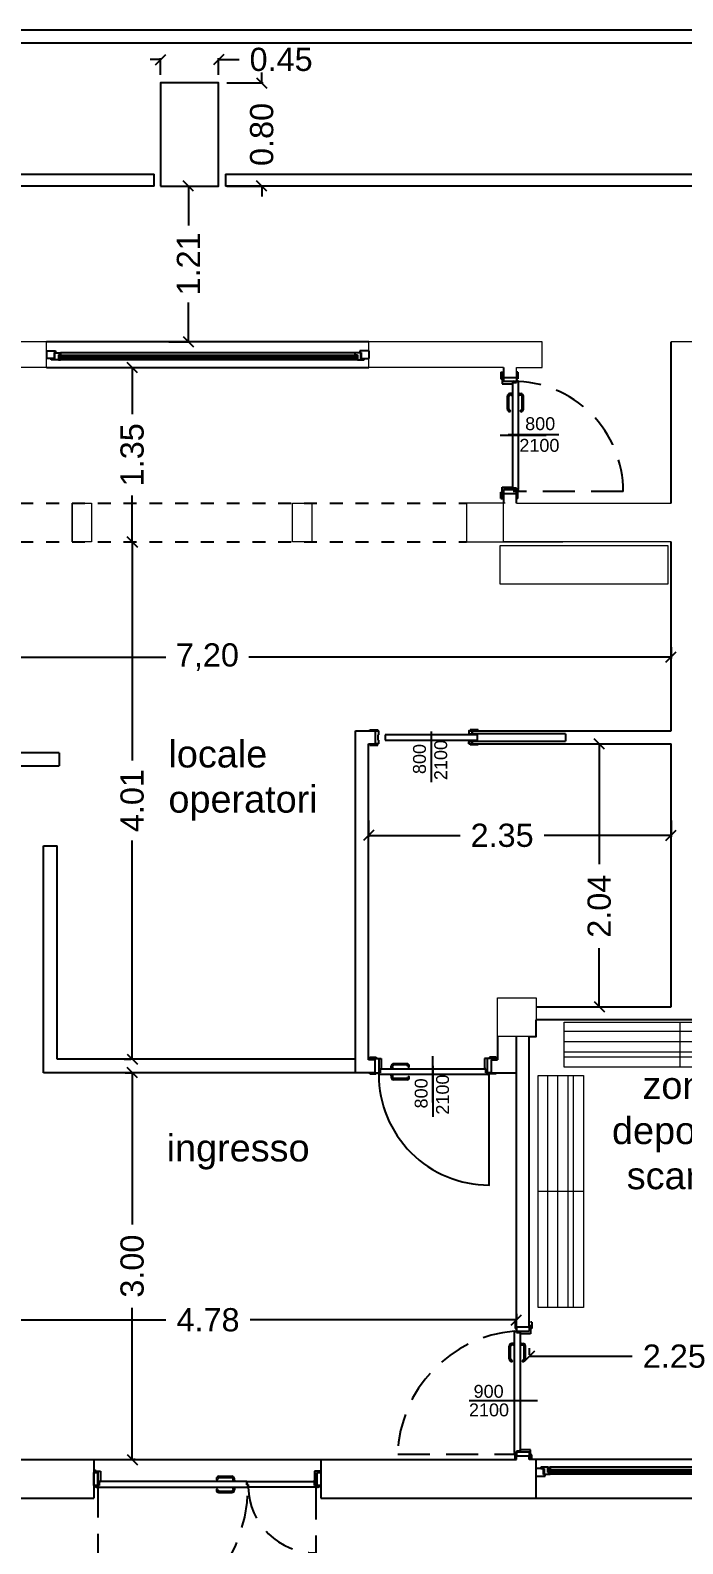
# Model space of a CAD drawing. Header units: millimetres. Extents: x 1769 to 2783, y -1222 to -971.
# Drawn here: x 2661.76 to 2666.82, y -1011.43 to -999.69 of the extents above; entities that cross this region are included whole.
import ezdxf

# ---------------------------------------------------------------- set-up
doc = ezdxf.new("R2010")
doc.units = ezdxf.units.MM
doc.linetypes.add('CONTINUA', pattern=[0])
doc.linetypes.add('HIDDEN', pattern=[0.375, 0.25, -0.125])
for name, color, linetype in [('ARREDI', 8, 'Continuous'), ('ECLISSE', 1, 'Continuous'), ('FINESTRE', 1, 'Continuous'), ('LINEE SOTTILI', 1, 'Continuous'), ('muri', 7, 'Continuous'), ('PROSPETTI', 252, 'Continuous'), ('quote', 6, 'Continuous'), ('scritte', 240, 'Continuous')]:
    doc.layers.add(name, color=color, linetype=linetype)
doc.styles.add('ARIAL', font='arial.ttf')
doc.styles.add('ROMANS', font='arial.ttf', dxfattribs={"height": 0.15})
doc.dimstyles.new('1a100', dxfattribs={"dimtxt": 0.18, "dimasz": 0.08, "dimexe": 0.01, "dimexo": 0.0625, "dimgap": 0.09, "dimtad": 0, "dimzin": 0, "dimdsep": 46, "dimtxsty": 'ARIAL', "dimblk": 'OBLIQUE', "dimcen": 0.08, "dimclrd": 1, "dimclre": 1, "dimadec": 0, "dimazin": 0, "dimtfac": 1, "dimtofl": 0, "dimtmove": 0, "dimatfit": 1, "dimfxl": 1, "dimtolj": 1, "dimtzin": 0, "dimarcsym": 0})

# ---------------------------------------------------------------- blocks, each defined once
blk = doc.blocks.new('_Oblique')
at = {"color": 0, "linetype": 'ByBlock', "lineweight": -2}
blk.add_line((-0.5, -0.5), (0.5, 0.5), dxfattribs=at)
blk = doc.blocks.new('*D6')
at = {"layer": 'Defpoints', "color": 0, "lineweight": 60, "ltscale": 0.2, "transparency": 16777216}
for p in [(2659.531, -1004.415), (2666.726, -1004.415), (2666.726, -1004.555)]:
    blk.add_point(p, dxfattribs=at)
at = {"layer": 'quote', "color": 1, "lineweight": -2, "ltscale": 0.2, "transparency": 16777216}
for p, q in [((2659.531, -1004.477), (2659.531, -1004.565)), ((2666.726, -1004.477), (2666.726, -1004.565)), ((2659.531, -1004.555), (2662.806, -1004.555)), ((2666.726, -1004.555), (2663.451, -1004.555))]:
    blk.add_line(p, q, dxfattribs=at)
at = {"layer": 'quote', "color": 1, "lineweight": -2, "ltscale": 0.2, "transparency": 16777216, "xscale": 0.08, "yscale": 0.08, "zscale": 0.08, "rotation": 180}
blk.add_blockref('_Oblique', (2659.531, -1004.555), dxfattribs=at)
at = {"layer": 'quote', "color": 1, "lineweight": -2, "ltscale": 0.2, "transparency": 16777216, "xscale": 0.08, "yscale": 0.08, "zscale": 0.08}
blk.add_blockref('_Oblique', (2666.726, -1004.555), dxfattribs=at)
at = {"layer": 'quote', "color": 0, "ltscale": 0.2, "transparency": 16777216, "insert": (2663.129, -1004.555), "char_height": 0.18, "attachment_point": 5, "style": 'ARIAL'}
blk.add_mtext('\\A1;7,20', dxfattribs=at)
blk = doc.blocks.new('*D34')
at = {"layer": 'Defpoints', "color": 0, "lineweight": 60, "ltscale": 0.2, "transparency": 16777216}
for p in [(2665.626, -1009.977), (2667.876, -1009.977), (2667.876, -1009.977)]:
    blk.add_point(p, dxfattribs=at)
at = {"layer": 'quote', "color": 1, "lineweight": -2, "ltscale": 0.2, "transparency": 16777216}
for p, q in [((2665.626, -1009.915), (2665.626, -1009.967)), ((2667.876, -1009.915), (2667.876, -1009.967)), ((2665.626, -1009.977), (2666.425, -1009.977)), ((2667.876, -1009.977), (2667.077, -1009.977))]:
    blk.add_line(p, q, dxfattribs=at)
at = {"layer": 'quote', "color": 1, "lineweight": -2, "ltscale": 0.2, "transparency": 16777216, "xscale": 0.08, "yscale": 0.08, "zscale": 0.08, "rotation": 180}
blk.add_blockref('_Oblique', (2665.626, -1009.977), dxfattribs=at)
at = {"layer": 'quote', "color": 1, "lineweight": -2, "ltscale": 0.2, "transparency": 16777216, "xscale": 0.08, "yscale": 0.08, "zscale": 0.08}
blk.add_blockref('_Oblique', (2667.876, -1009.977), dxfattribs=at)
at = {"layer": 'quote', "color": 0, "ltscale": 0.2, "transparency": 16777216, "insert": (2666.751, -1009.977), "char_height": 0.18, "attachment_point": 5, "style": 'ARIAL'}
blk.add_mtext('\\A1;2.25', dxfattribs=at)
blk = doc.blocks.new('*D39')
at = {"layer": 'Defpoints', "color": 0, "lineweight": 60, "ltscale": 0.2, "transparency": 16777216}
for p in [(2665.526, -1009.695), (2660.741, -1009.712), (2665.526, -1009.712)]:
    blk.add_point(p, dxfattribs=at)
at = {"layer": 'quote', "color": 1, "lineweight": -2, "ltscale": 0.2, "transparency": 16777216}
for p, q in [((2660.741, -1009.649), (2660.741, -1009.685)), ((2660.741, -1009.695), (2662.806, -1009.695)), ((2665.526, -1009.695), (2663.461, -1009.695)), ((2665.526, -1009.649), (2665.526, -1009.685))]:
    blk.add_line(p, q, dxfattribs=at)
at = {"layer": 'quote', "color": 1, "lineweight": -2, "ltscale": 0.2, "transparency": 16777216, "xscale": 0.08, "yscale": 0.08, "zscale": 0.08, "rotation": 180}
blk.add_blockref('_Oblique', (2660.741, -1009.695), dxfattribs=at)
at = {"layer": 'quote', "color": 1, "lineweight": -2, "ltscale": 0.2, "transparency": 16777216, "xscale": 0.08, "yscale": 0.08, "zscale": 0.08}
blk.add_blockref('_Oblique', (2665.526, -1009.695), dxfattribs=at)
at = {"layer": 'quote', "color": 0, "ltscale": 0.2, "transparency": 16777216, "insert": (2663.134, -1009.695), "char_height": 0.18, "attachment_point": 5, "style": 'ARIAL'}
blk.add_mtext('\\A1;4.78', dxfattribs=at)
blk = doc.blocks.new('*D40')
at = {"layer": 'Defpoints', "color": 0, "lineweight": 60, "ltscale": 0.2, "transparency": 16777216}
for p in [(2662.43, -1007.778), (2662.507, -1010.778), (2662.546, -1010.778)]:
    blk.add_point(p, dxfattribs=at)
at = {"layer": 'quote', "color": 1, "lineweight": -2, "ltscale": 0.2, "transparency": 16777216}
for p, q in [((2662.492, -1007.778), (2662.556, -1007.778)), ((2662.546, -1007.778), (2662.546, -1008.955)), ((2662.546, -1010.778), (2662.546, -1009.602)), ((2662.57, -1010.778), (2662.556, -1010.778))]:
    blk.add_line(p, q, dxfattribs=at)
at = {"layer": 'quote', "color": 1, "lineweight": -2, "ltscale": 0.2, "transparency": 16777216, "xscale": 0.08, "yscale": 0.08, "zscale": 0.08}
for p, rotation in [((2662.546, -1007.778), 90), ((2662.546, -1010.778), 270)]:
    blk.add_blockref('_Oblique', p, dxfattribs=dict(at, rotation=rotation))
at = {"layer": 'quote', "color": 0, "ltscale": 0.2, "transparency": 16777216, "insert": (2662.546, -1009.278), "char_height": 0.18, "attachment_point": 5, "rotation": 90, "style": 'ARIAL'}
blk.add_mtext('\\A1;3.00', dxfattribs=at)
blk = doc.blocks.new('*D41')
at = {"layer": 'Defpoints', "color": 0, "lineweight": 60, "ltscale": 0.2, "transparency": 16777216}
for p in [(2662.546, -1003.662), (2662.546, -1003.662), (2662.546, -1007.673)]:
    blk.add_point(p, dxfattribs=at)
at = {"layer": 'quote', "color": 1, "lineweight": -2, "ltscale": 0.2, "transparency": 16777216}
for p, q in [((2662.484, -1003.662), (2662.536, -1003.662)), ((2662.546, -1003.662), (2662.546, -1005.358)), ((2662.546, -1007.673), (2662.546, -1005.978)), ((2662.484, -1007.673), (2662.536, -1007.673))]:
    blk.add_line(p, q, dxfattribs=at)
at = {"layer": 'quote', "color": 1, "lineweight": -2, "ltscale": 0.2, "transparency": 16777216, "xscale": 0.08, "yscale": 0.08, "zscale": 0.08}
for p, rotation in [((2662.546, -1003.662), 90), ((2662.546, -1007.673), 270)]:
    blk.add_blockref('_Oblique', p, dxfattribs=dict(at, rotation=rotation))
at = {"layer": 'quote', "color": 0, "ltscale": 0.2, "transparency": 16777216, "insert": (2662.546, -1005.668), "char_height": 0.18, "attachment_point": 5, "rotation": 90, "style": 'ARIAL'}
blk.add_mtext('\\A1;4.01', dxfattribs=at)
blk = doc.blocks.new('*D42')
at = {"layer": 'Defpoints', "color": 0, "lineweight": 60, "ltscale": 0.2, "transparency": 16777216}
for p in [(2662.546, -1002.31), (2662.546, -1002.31), (2662.546, -1003.662)]:
    blk.add_point(p, dxfattribs=at)
at = {"layer": 'quote', "color": 1, "lineweight": -2, "ltscale": 0.2, "transparency": 16777216}
for p, q in [((2662.484, -1002.31), (2662.536, -1002.31)), ((2662.546, -1002.31), (2662.546, -1002.67)), ((2662.546, -1003.662), (2662.546, -1003.302)), ((2662.484, -1003.662), (2662.536, -1003.662))]:
    blk.add_line(p, q, dxfattribs=at)
at = {"layer": 'quote', "color": 1, "lineweight": -2, "ltscale": 0.2, "transparency": 16777216, "xscale": 0.08, "yscale": 0.08, "zscale": 0.08}
for p, rotation in [((2662.546, -1002.31), 90), ((2662.546, -1003.662), 270)]:
    blk.add_blockref('_Oblique', p, dxfattribs=dict(at, rotation=rotation))
at = {"layer": 'quote', "color": 0, "ltscale": 0.2, "transparency": 16777216, "insert": (2662.546, -1002.986), "char_height": 0.18, "attachment_point": 5, "rotation": 90, "style": 'ARIAL'}
blk.add_mtext('\\A1;1.35', dxfattribs=at)
blk = doc.blocks.new('*D43')
at = {"layer": 'Defpoints', "color": 0, "lineweight": 60, "ltscale": 0.2, "transparency": 16777216}
for p in [(2664.379, -1005.759), (2666.726, -1005.759), (2666.726, -1005.938)]:
    blk.add_point(p, dxfattribs=at)
at = {"layer": 'quote', "color": 1, "lineweight": -2, "ltscale": 0.2, "transparency": 16777216}
for p, q in [((2664.379, -1005.822), (2664.379, -1005.948)), ((2666.726, -1005.822), (2666.726, -1005.948)), ((2664.379, -1005.938), (2665.089, -1005.938)), ((2666.726, -1005.938), (2665.741, -1005.938))]:
    blk.add_line(p, q, dxfattribs=at)
at = {"layer": 'quote', "color": 1, "lineweight": -2, "ltscale": 0.2, "transparency": 16777216, "xscale": 0.08, "yscale": 0.08, "zscale": 0.08, "rotation": 180}
blk.add_blockref('_Oblique', (2664.379, -1005.938), dxfattribs=at)
at = {"layer": 'quote', "color": 1, "lineweight": -2, "ltscale": 0.2, "transparency": 16777216, "xscale": 0.08, "yscale": 0.08, "zscale": 0.08}
blk.add_blockref('_Oblique', (2666.726, -1005.938), dxfattribs=at)
at = {"layer": 'quote', "color": 0, "ltscale": 0.2, "transparency": 16777216, "insert": (2665.415, -1005.938), "char_height": 0.18, "attachment_point": 5, "style": 'ARIAL'}
blk.add_mtext('\\A1;2.35', dxfattribs=at)
blk = doc.blocks.new('*D44')
at = {"layer": 'Defpoints', "color": 0, "lineweight": 60, "ltscale": 0.2, "transparency": 16777216}
for p in [(2666.184, -1005.228), (2666.169, -1007.267), (2666.184, -1007.267)]:
    blk.add_point(p, dxfattribs=at)
at = {"layer": 'quote', "color": 1, "lineweight": -2, "ltscale": 0.2, "transparency": 16777216}
for p, q in [((2666.121, -1005.228), (2666.159, -1005.228)), ((2666.169, -1005.228), (2666.169, -1006.162)), ((2666.169, -1007.267), (2666.169, -1006.812)), ((2666.121, -1007.267), (2666.159, -1007.267))]:
    blk.add_line(p, q, dxfattribs=at)
at = {"layer": 'quote', "color": 1, "lineweight": -2, "ltscale": 0.2, "transparency": 16777216, "xscale": 0.08, "yscale": 0.08, "zscale": 0.08}
for p, rotation in [((2666.169, -1005.228), 90), ((2666.169, -1007.267), 270)]:
    blk.add_blockref('_Oblique', p, dxfattribs=dict(at, rotation=rotation))
at = {"layer": 'quote', "color": 0, "ltscale": 0.2, "transparency": 16777216, "insert": (2666.169, -1006.487), "char_height": 0.18, "attachment_point": 5, "rotation": 90, "style": 'ARIAL'}
blk.add_mtext('\\A1;2.04', dxfattribs=at)
blk = doc.blocks.new('*D51')
at = {"layer": 'Defpoints', "color": 0, "lineweight": 60, "ltscale": 0.2, "transparency": 16777216}
for p in [(2662.766, -1000.902), (2662.766, -1002.11), (2662.982, -1002.11)]:
    blk.add_point(p, dxfattribs=at)
at = {"layer": 'quote', "color": 1, "lineweight": -2, "ltscale": 0.2, "transparency": 16777216}
for p, q in [((2662.829, -1000.902), (2662.992, -1000.902)), ((2662.982, -1000.902), (2662.982, -1001.208)), ((2662.982, -1002.11), (2662.982, -1001.804)), ((2662.829, -1002.11), (2662.992, -1002.11))]:
    blk.add_line(p, q, dxfattribs=at)
at = {"layer": 'quote', "color": 1, "lineweight": -2, "ltscale": 0.2, "transparency": 16777216, "xscale": 0.08, "yscale": 0.08, "zscale": 0.08}
for p, rotation in [((2662.982, -1000.902), 90), ((2662.982, -1002.11), 270)]:
    blk.add_blockref('_Oblique', p, dxfattribs=dict(at, rotation=rotation))
at = {"layer": 'quote', "color": 0, "ltscale": 0.2, "transparency": 16777216, "insert": (2662.982, -1001.506), "char_height": 0.18, "attachment_point": 5, "rotation": 90, "style": 'ARIAL'}
blk.add_mtext('\\A1;1.21', dxfattribs=at)
blk = doc.blocks.new('*D52')
at = {"layer": 'Defpoints', "color": 0, "lineweight": 60, "ltscale": 0.2, "transparency": 16777216}
for p in [(2663.216, -999.921), (2662.766, -1000.102), (2663.216, -1000.102)]:
    blk.add_point(p, dxfattribs=at)
at = {"layer": 'quote', "color": 1, "lineweight": -2, "ltscale": 0.2, "transparency": 16777216}
for p, q in [((2662.766, -999.921), (2662.686, -999.921)), ((2662.766, -1000.04), (2662.766, -999.911)), ((2663.216, -1000.04), (2663.216, -999.911)), ((2663.216, -999.921), (2663.376, -999.921))]:
    blk.add_line(p, q, dxfattribs=at)
at = {"layer": 'quote', "color": 1, "lineweight": -2, "ltscale": 0.2, "transparency": 16777216, "xscale": 0.08, "yscale": 0.08, "zscale": 0.08}
blk.add_blockref('_Oblique', (2662.766, -999.921), dxfattribs=at)
at = {"layer": 'quote', "color": 1, "lineweight": -2, "ltscale": 0.2, "transparency": 16777216, "xscale": 0.08, "yscale": 0.08, "zscale": 0.08, "rotation": 180}
blk.add_blockref('_Oblique', (2663.216, -999.921), dxfattribs=at)
at = {"layer": 'quote', "color": 0, "lineweight": 60, "ltscale": 0.2, "transparency": 16777216, "insert": (2663.701, -999.921), "char_height": 0.18, "attachment_point": 5, "style": 'ARIAL'}
blk.add_mtext('\\A1;0.45', dxfattribs=at)
blk = doc.blocks.new('*D53')
at = {"layer": 'Defpoints', "color": 0, "lineweight": 60, "ltscale": 0.2, "transparency": 16777216}
for p in [(2663.216, -1000.102), (2663.216, -1000.902), (2663.551, -1000.902)]:
    blk.add_point(p, dxfattribs=at)
at = {"layer": 'quote', "color": 1, "lineweight": -2, "ltscale": 0.2, "transparency": 16777216}
for p, q in [((2663.551, -1000.102), (2663.551, -1000.022)), ((2663.279, -1000.102), (2663.561, -1000.102)), ((2663.279, -1000.902), (2663.561, -1000.902)), ((2663.551, -1000.902), (2663.551, -1000.982))]:
    blk.add_line(p, q, dxfattribs=at)
at = {"layer": 'quote', "color": 1, "lineweight": -2, "ltscale": 0.2, "transparency": 16777216, "xscale": 0.08, "yscale": 0.08, "zscale": 0.08}
for p, rotation in [((2663.551, -1000.102), 270), ((2663.551, -1000.902), 90)]:
    blk.add_blockref('_Oblique', p, dxfattribs=dict(at, rotation=rotation))
at = {"layer": 'quote', "color": 0, "lineweight": 60, "ltscale": 0.2, "transparency": 16777216, "insert": (2663.551, -1000.502), "char_height": 0.18, "attachment_point": 5, "rotation": 90, "style": 'ARIAL'}
blk.add_mtext('\\A1;0.80', dxfattribs=at)

msp = doc.modelspace()

# ---------------------------------------------------------------- linework, layer by layer
at = {"color": 1}
for p, q in [((2675.197, -999.694), (2654.384, -999.694)), ((2675.197, -999.793), (2654.384, -999.793)), ((2675.197, -999.793), (2654.384, -999.793))]:
    msp.add_line(p, q, dxfattribs=at)
at = {"color": 1, "linetype": 'Continuous'}
for p, q in [((2661.882, -1002.18), (2661.952, -1002.18)), ((2661.882, -1002.18), (2661.882, -1002.24)), ((2661.952, -1002.18), (2661.952, -1002.194)), ((2664.312, -1002.18), (2664.312, -1002.194)), ((2664.382, -1002.18), (2664.312, -1002.18)), ((2664.382, -1002.18), (2664.382, -1002.24)), ((2661.89, -1002.24), (2661.882, -1002.24)), ((2661.941, -1002.24), (2661.882, -1002.24)), ((2661.918, -1002.241), (2661.945, -1002.241)), ((2661.918, -1002.249), (2661.918, -1002.241)), ((2661.973, -1002.249), (2661.918, -1002.249)), ((2661.941, -1002.194), (2661.941, -1002.24)), ((2661.952, -1002.194), (2661.941, -1002.194)), ((2661.945, -1002.196), (2661.991, -1002.196)), ((2661.945, -1002.241), (2661.945, -1002.196)), ((2661.973, -1002.21), (2661.973, -1002.249)), ((2661.991, -1002.21), (2661.973, -1002.21)), ((2661.973, -1002.213), (2664.293, -1002.213)), ((2661.973, -1002.223), (2664.293, -1002.223)), ((2661.973, -1002.233), (2664.293, -1002.233)), ((2661.991, -1002.237), (2661.973, -1002.237)), ((2661.973, -1002.237), (2661.973, -1002.246)), ((2661.973, -1002.246), (2661.973, -1002.249)), ((2661.973, -1002.249), (2661.977, -1002.249)), ((2661.977, -1002.249), (2661.991, -1002.249)), ((2661.988, -1002.237), (2661.978, -1002.237)), ((2664.274, -1002.196), (2661.991, -1002.196)), ((2661.991, -1002.196), (2661.991, -1002.21)), ((2661.991, -1002.249), (2661.991, -1002.237)), ((2664.278, -1002.249), (2661.991, -1002.249)), ((2664.319, -1002.196), (2664.274, -1002.196)), ((2664.274, -1002.196), (2664.274, -1002.21)), ((2664.274, -1002.21), (2664.293, -1002.21)), ((2664.274, -1002.237), (2664.293, -1002.237)), ((2664.274, -1002.249), (2664.274, -1002.237)), ((2664.289, -1002.249), (2664.274, -1002.249)), ((2664.277, -1002.237), (2664.288, -1002.237)), ((2664.293, -1002.249), (2664.289, -1002.249)), ((2664.293, -1002.21), (2664.293, -1002.249)), ((2664.293, -1002.237), (2664.293, -1002.246)), ((2664.293, -1002.246), (2664.293, -1002.249)), ((2664.293, -1002.249), (2664.345, -1002.249)), ((2664.312, -1002.194), (2664.323, -1002.194)), ((2664.319, -1002.241), (2664.319, -1002.196)), ((2664.345, -1002.241), (2664.319, -1002.241)), ((2664.323, -1002.194), (2664.323, -1002.24)), ((2664.323, -1002.24), (2664.382, -1002.24)), ((2664.345, -1002.249), (2664.345, -1002.241)), ((2664.374, -1002.24), (2664.382, -1002.24)), ((2665.687, -1010.848), (2665.679, -1010.848)), ((2665.737, -1010.848), (2665.679, -1010.848)), ((2665.679, -1010.908), (2665.679, -1010.848)), ((2665.77, -1010.838), (2665.715, -1010.838)), ((2665.715, -1010.838), (2665.715, -1010.847)), ((2665.715, -1010.847), (2665.742, -1010.847)), ((2665.737, -1010.893), (2665.737, -1010.848)), ((2665.742, -1010.847), (2665.742, -1010.892)), ((2665.77, -1010.878), (2665.77, -1010.838)), ((2665.77, -1010.838), (2665.774, -1010.838)), ((2665.77, -1010.842), (2665.77, -1010.838)), ((2665.77, -1010.851), (2665.77, -1010.842)), ((2665.788, -1010.851), (2665.77, -1010.851)), ((2665.77, -1010.855), (2670.087, -1010.855)), ((2665.77, -1010.865), (2670.087, -1010.865)), ((2665.774, -1010.838), (2665.788, -1010.838)), ((2665.785, -1010.851), (2665.775, -1010.851)), ((2670.073, -1010.838), (2665.788, -1010.838)), ((2665.788, -1010.838), (2665.788, -1010.851)), ((2665.679, -1010.908), (2665.749, -1010.908)), ((2665.749, -1010.893), (2665.737, -1010.893)), ((2665.742, -1010.892), (2665.788, -1010.892)), ((2665.749, -1010.908), (2665.749, -1010.893)), ((2665.77, -1010.875), (2670.087, -1010.875)), ((2665.788, -1010.878), (2665.77, -1010.878)), ((2665.788, -1010.892), (2665.788, -1010.878)), ((2670.069, -1010.892), (2665.788, -1010.892))]:
    msp.add_line(p, q, dxfattribs=at)
at = {"color": 1, "linetype": 'HIDDEN'}
for p, q in [((2662.279, -1010.978), (2662.279, -1012.144)), ((2663.969, -1010.993), (2663.969, -1011.503))]:
    msp.add_line(p, q, dxfattribs=at)
for points in [[(2665.5, -1002.416, -0.414214), (2666.355, -1003.271), (2665.5, -1003.271)], [(2665.511, -1009.782, 0.380687), (2664.605, -1010.737), (2665.511, -1010.737)]]:
    msp.add_lwpolyline(points, format="xyb", dxfattribs=at)
at = {"color": 1, "lineweight": -2}
msp.add_lwpolyline([(2664.458, -1007.793, 0.414214), (2665.314, -1008.649), (2665.314, -1007.793)], format="xyb", dxfattribs=at)
at = {"color": 1, "linetype": 'HIDDEN'}
for centre, radius, start, end in [((2662.279, -1010.978), 1.166, 270, 359.2627), ((2663.969, -1010.978), 0.524, 181.6391, 270)]:
    msp.add_arc(centre, radius, start, end, dxfattribs=at)
at = {"layer": 'ARREDI', "linetype": 'ByBlock', "lineweight": 0, "ltscale": 0.2}
for p, q in [((2665.897, -1007.455), (2667.697, -1007.455)), ((2666.797, -1007.735), (2666.797, -1007.385)), ((2665.897, -1007.535), (2667.697, -1007.535)), ((2665.897, -1007.615), (2667.697, -1007.615)), ((2665.897, -1007.655), (2667.697, -1007.655)), ((2665.766, -1007.8), (2665.766, -1009.6)), ((2665.846, -1007.8), (2665.846, -1009.6)), ((2665.926, -1007.8), (2665.926, -1009.6)), ((2665.966, -1007.8), (2665.966, -1009.6)), ((2666.046, -1007.8), (2666.046, -1009.6)), ((2666.046, -1008.7), (2665.696, -1008.7))]:
    msp.add_line(p, q, dxfattribs=at)
for points in [[(2665.401, -1003.689), (2666.701, -1003.689), (2666.701, -1003.989), (2665.401, -1003.989)], [(2665.897, -1007.735), (2665.897, -1007.385), (2667.697, -1007.385), (2667.697, -1007.735), (2665.897, -1007.735)]]:
    msp.add_lwpolyline(points, close=True, dxfattribs=at)
msp.add_lwpolyline([(2666.046, -1009.6), (2665.696, -1009.6), (2665.696, -1007.8), (2666.046, -1007.8)], dxfattribs=at)
at = {"layer": 'ECLISSE', "lineweight": -2}
for p, q in [((2664.39, -1005.119), (2664.452, -1005.119)), ((2664.39, -1005.127), (2664.39, -1005.119)), ((2664.406, -1005.127), (2664.39, -1005.127)), ((2664.406, -1005.229), (2664.39, -1005.229)), ((2664.39, -1005.229), (2664.39, -1005.237)), ((2664.436, -1005.126), (2664.406, -1005.126)), ((2664.406, -1005.126), (2664.406, -1005.127)), ((2664.406, -1005.23), (2664.406, -1005.229)), ((2664.436, -1005.23), (2664.406, -1005.23)), ((2664.432, -1005.128), (2664.457, -1005.128)), ((2664.457, -1005.228), (2664.432, -1005.228)), ((2664.436, -1005.127), (2664.436, -1005.126)), ((2664.452, -1005.127), (2664.436, -1005.127)), ((2664.452, -1005.229), (2664.436, -1005.229)), ((2664.436, -1005.229), (2664.436, -1005.23)), ((2664.457, -1005.128), (2664.437, -1005.128)), ((2664.457, -1005.228), (2664.437, -1005.228)), ((2664.45, -1005.157), (2664.45, -1005.16)), ((2664.457, -1005.157), (2664.45, -1005.157)), ((2664.45, -1005.16), (2664.45, -1005.2)), ((2664.45, -1005.197), (2664.45, -1005.2)), ((2664.45, -1005.2), (2664.457, -1005.2)), ((2664.452, -1005.119), (2664.452, -1005.127)), ((2664.452, -1005.237), (2664.452, -1005.229)), ((2664.457, -1005.128), (2664.457, -1005.157)), ((2664.457, -1005.2), (2664.457, -1005.228)), ((2665.222, -1005.157), (2664.507, -1005.157)), ((2664.507, -1005.157), (2664.507, -1005.2)), ((2664.507, -1005.2), (2665.222, -1005.2)), ((2665.157, -1005.128), (2665.157, -1005.143)), ((2665.182, -1005.128), (2665.157, -1005.128)), ((2665.157, -1005.15), (2665.182, -1005.15)), ((2665.157, -1005.206), (2665.182, -1005.206)), ((2665.157, -1005.228), (2665.157, -1005.213)), ((2665.182, -1005.228), (2665.157, -1005.228)), ((2665.229, -1005.12), (2665.167, -1005.12)), ((2665.167, -1005.12), (2665.167, -1005.128)), ((2665.167, -1005.128), (2665.183, -1005.128)), ((2665.167, -1005.236), (2665.167, -1005.228)), ((2665.167, -1005.228), (2665.183, -1005.228)), ((2665.229, -1005.236), (2665.167, -1005.236)), ((2665.182, -1005.128), (2665.182, -1005.128)), ((2665.182, -1005.128), (2665.182, -1005.143)), ((2665.182, -1005.142), (2665.182, -1005.128)), ((2665.182, -1005.143), (2665.182, -1005.128)), ((2665.182, -1005.228), (2665.182, -1005.214)), ((2665.182, -1005.217), (2665.182, -1005.227)), ((2665.182, -1005.227), (2665.182, -1005.227)), ((2665.183, -1005.126), (2665.213, -1005.126)), ((2665.183, -1005.128), (2665.183, -1005.126)), ((2665.183, -1005.228), (2665.183, -1005.229)), ((2665.183, -1005.229), (2665.213, -1005.229)), ((2665.213, -1005.126), (2665.213, -1005.128)), ((2665.213, -1005.128), (2665.229, -1005.128)), ((2665.213, -1005.228), (2665.229, -1005.228)), ((2665.213, -1005.229), (2665.213, -1005.228)), ((2665.222, -1005.156), (2665.222, -1005.199)), ((2665.229, -1005.128), (2665.229, -1005.12)), ((2665.229, -1005.228), (2665.229, -1005.236)), ((2664.39, -1005.237), (2664.452, -1005.237))]:
    msp.add_line(p, q, dxfattribs=at)
at = {"layer": 'ECLISSE', "color": 1, "lineweight": -2, "ltscale": 0.2}
for points in [[(2665.182, -1005.128), (2665.157, -1005.128), (2665.157, -1005.15), (2665.182, -1005.15)], [(2665.157, -1005.228), (2665.182, -1005.228), (2665.182, -1005.206), (2665.157, -1005.206)]]:
    msp.add_lwpolyline(points, close=True, dxfattribs=at)
at = {"layer": 'FINESTRE', "color": 1}
for p, q in [((2675.197, -999.694), (2654.384, -999.694)), ((2657.664, -1000.811), (2662.716, -1000.811)), ((2663.269, -1000.811), (2668.669, -1000.811)), ((2663.269, -1000.811), (2663.269, -1000.902)), ((2662.716, -1000.902), (2657.664, -1000.902)), ((2668.669, -1000.902), (2663.269, -1000.902)), ((2664.382, -1002.11), (2661.882, -1002.11)), ((2661.882, -1002.31), (2664.382, -1002.31)), ((2665.406, -1002.346), (2665.406, -1002.396)), ((2665.406, -1002.346), (2665.426, -1002.346)), ((2665.406, -1002.396), (2665.416, -1002.396)), ((2665.416, -1002.346), (2665.416, -1002.436)), ((2665.426, -1002.386), (2665.426, -1002.417)), ((2665.526, -1002.417), (2665.426, -1002.417)), ((2665.536, -1002.346), (2665.526, -1002.346)), ((2665.526, -1002.386), (2665.526, -1002.426)), ((2665.536, -1002.396), (2665.526, -1002.396)), ((2665.526, -1002.426), (2665.526, -1002.416)), ((2665.541, -1002.416), (2665.526, -1002.416)), ((2665.536, -1002.346), (2665.536, -1002.396)), ((2665.541, -1003.256), (2665.541, -1002.416)), ((2665.416, -1002.436), (2665.496, -1002.436)), ((2665.456, -1002.632), (2665.456, -1002.532)), ((2665.466, -1002.632), (2665.466, -1002.532)), ((2665.491, -1002.512), (2665.476, -1002.512)), ((2665.491, -1002.522), (2665.476, -1002.522)), ((2665.496, -1002.503), (2665.491, -1002.503)), ((2665.491, -1002.531), (2665.491, -1002.503)), ((2665.496, -1002.531), (2665.491, -1002.531)), ((2665.496, -1002.426), (2665.496, -1003.246)), ((2665.526, -1002.426), (2665.496, -1002.426)), ((2665.496, -1002.426), (2665.526, -1002.426)), ((2665.496, -1002.426), (2665.496, -1002.436)), ((2665.541, -1002.503), (2665.546, -1002.503)), ((2665.541, -1002.531), (2665.546, -1002.531)), ((2665.546, -1002.531), (2665.546, -1002.503)), ((2665.546, -1002.512), (2665.561, -1002.512)), ((2665.546, -1002.522), (2665.561, -1002.522)), ((2665.571, -1002.632), (2665.571, -1002.532)), ((2665.581, -1002.632), (2665.581, -1002.532)), ((2665.756, -1002.836), (2665.399, -1002.836)), ((2665.855, -1002.832), (2665.462, -1002.832)), ((2665.416, -1003.306), (2665.416, -1003.236)), ((2665.416, -1003.236), (2665.496, -1003.236)), ((2665.416, -1003.236), (2665.496, -1003.236)), ((2665.416, -1003.326), (2665.416, -1003.236)), ((2665.496, -1003.246), (2665.496, -1003.236)), ((2665.496, -1003.246), (2665.496, -1003.236)), ((2665.406, -1003.305), (2665.406, -1003.276)), ((2665.406, -1003.276), (2665.416, -1003.276)), ((2665.406, -1003.326), (2665.406, -1003.276)), ((2665.406, -1003.276), (2665.416, -1003.276)), ((2665.406, -1003.326), (2665.426, -1003.326)), ((2665.426, -1003.255), (2665.526, -1003.255)), ((2665.426, -1003.255), (2665.426, -1003.286)), ((2665.426, -1003.255), (2665.526, -1003.255)), ((2665.426, -1003.286), (2665.426, -1003.255)), ((2665.526, -1003.255), (2665.426, -1003.255)), ((2665.496, -1003.246), (2665.526, -1003.246)), ((2665.526, -1003.246), (2665.496, -1003.246)), ((2665.526, -1003.246), (2665.496, -1003.246)), ((2665.496, -1003.246), (2665.526, -1003.246)), ((2665.526, -1003.246), (2665.526, -1003.256)), ((2665.526, -1003.246), (2665.526, -1003.256)), ((2665.526, -1003.286), (2665.526, -1003.246)), ((2665.526, -1003.255), (2665.526, -1003.305)), ((2665.526, -1003.286), (2665.526, -1003.255)), ((2665.541, -1003.256), (2665.526, -1003.256)), ((2665.541, -1003.256), (2665.526, -1003.256)), ((2665.536, -1003.276), (2665.526, -1003.276)), ((2665.536, -1003.276), (2665.526, -1003.276)), ((2665.536, -1003.326), (2665.526, -1003.326)), ((2665.536, -1003.305), (2665.536, -1003.276)), ((2665.536, -1003.326), (2665.536, -1003.276)), ((2664.865, -1005.132), (2664.865, -1005.525)), ((2664.878, -1007.725), (2664.878, -1008.119)), ((2665.511, -1010.722), (2665.511, -1009.782)), ((2665.511, -1009.782), (2665.526, -1009.782)), ((2665.516, -1009.712), (2665.516, -1009.762)), ((2665.516, -1009.712), (2665.526, -1009.712)), ((2665.516, -1009.762), (2665.526, -1009.762)), ((2665.526, -1009.752), (2665.526, -1009.792)), ((2665.526, -1009.792), (2665.526, -1009.782)), ((2665.526, -1009.783), (2665.626, -1009.783)), ((2665.526, -1009.792), (2665.556, -1009.792)), ((2665.556, -1009.792), (2665.526, -1009.792)), ((2665.556, -1009.792), (2665.556, -1010.712)), ((2665.556, -1009.792), (2665.556, -1009.802)), ((2665.636, -1009.802), (2665.556, -1009.802)), ((2665.626, -1009.752), (2665.626, -1009.783)), ((2665.646, -1009.712), (2665.636, -1009.712)), ((2665.636, -1009.732), (2665.636, -1009.802)), ((2665.646, -1009.762), (2665.636, -1009.762)), ((2665.646, -1009.712), (2665.646, -1009.762)), ((2665.471, -1009.998), (2665.471, -1009.898)), ((2665.481, -1009.998), (2665.481, -1009.898)), ((2665.506, -1009.878), (2665.491, -1009.878)), ((2665.506, -1009.888), (2665.491, -1009.888)), ((2665.511, -1009.869), (2665.506, -1009.869)), ((2665.506, -1009.897), (2665.506, -1009.869)), ((2665.511, -1009.897), (2665.506, -1009.897)), ((2665.556, -1009.869), (2665.561, -1009.869)), ((2665.556, -1009.897), (2665.561, -1009.897)), ((2665.561, -1009.897), (2665.561, -1009.869)), ((2665.561, -1009.878), (2665.576, -1009.878)), ((2665.561, -1009.888), (2665.576, -1009.888)), ((2665.586, -1009.998), (2665.586, -1009.898)), ((2665.596, -1009.998), (2665.596, -1009.898)), ((2665.69, -1010.322), (2665.159, -1010.322)), ((2665.511, -1010.722), (2665.526, -1010.722)), ((2665.516, -1010.771), (2665.516, -1010.742)), ((2665.516, -1010.742), (2665.526, -1010.742)), ((2665.556, -1010.712), (2665.526, -1010.712)), ((2665.526, -1010.712), (2665.556, -1010.712)), ((2665.526, -1010.712), (2665.526, -1010.722)), ((2665.526, -1010.721), (2665.526, -1010.752)), ((2665.626, -1010.721), (2665.526, -1010.721)), ((2665.626, -1010.721), (2665.526, -1010.721)), ((2665.526, -1010.752), (2665.526, -1010.721)), ((2665.556, -1010.712), (2665.556, -1010.702)), ((2665.636, -1010.702), (2665.556, -1010.702)), ((2665.626, -1010.721), (2665.626, -1010.752)), ((2665.636, -1010.772), (2665.636, -1010.702)), ((2665.646, -1010.742), (2665.636, -1010.742)), ((2665.646, -1010.771), (2665.646, -1010.742)), ((2662.249, -1010.778), (2664.009, -1010.778)), ((2662.249, -1010.858), (2662.259, -1010.858)), ((2662.249, -1010.858), (2662.259, -1010.858)), ((2662.249, -1010.868), (2662.299, -1010.868)), ((2662.249, -1010.868), (2662.299, -1010.868)), ((2662.259, -1010.858), (2662.259, -1010.868)), ((2662.259, -1010.858), (2662.259, -1010.868)), ((2662.299, -1010.868), (2662.299, -1010.948)), ((2662.299, -1010.868), (2662.299, -1010.948)), ((2663.959, -1010.868), (2663.959, -1010.948)), ((2663.959, -1010.868), (2663.959, -1010.948)), ((2664.009, -1010.868), (2663.959, -1010.868)), ((2670.179, -1010.778), (2665.679, -1010.778)), ((2662.279, -1010.878), (2662.249, -1010.878)), ((2662.279, -1010.978), (2662.249, -1010.978)), ((2662.249, -1010.978), (2662.279, -1010.978)), ((2662.249, -1010.978), (2662.289, -1010.978)), ((2662.259, -1010.988), (2662.259, -1010.978)), ((2662.259, -1010.988), (2662.259, -1010.978)), ((2662.279, -1010.878), (2662.279, -1010.978)), ((2662.279, -1010.878), (2662.279, -1010.978)), ((2662.289, -1010.978), (2662.279, -1010.978)), ((2662.279, -1010.993), (2662.279, -1010.978)), ((2662.289, -1010.978), (2662.279, -1010.978)), ((2662.279, -1010.993), (2662.279, -1010.978)), ((2663.434, -1010.948), (2662.289, -1010.948)), ((2662.289, -1010.948), (2662.299, -1010.948)), ((2662.289, -1010.948), (2662.289, -1010.978)), ((2662.289, -1010.978), (2662.289, -1010.948)), ((2662.289, -1010.978), (2662.289, -1010.948)), ((2662.289, -1010.948), (2662.289, -1010.978)), ((2662.289, -1010.948), (2662.299, -1010.948)), ((2663.219, -1010.908), (2663.319, -1010.908)), ((2663.219, -1010.918), (2663.319, -1010.918)), ((2663.32, -1010.943), (2663.348, -1010.943)), ((2663.32, -1010.948), (2663.32, -1010.943)), ((2663.329, -1010.943), (2663.329, -1010.928)), ((2663.339, -1010.943), (2663.339, -1010.928)), ((2663.348, -1010.948), (2663.348, -1010.943)), ((2663.434, -1010.948), (2663.415, -1010.948)), ((2663.434, -1010.973), (2663.434, -1010.948)), ((2663.434, -1010.948), (2663.434, -1010.973)), ((2663.434, -1010.973), (2663.444, -1010.973)), ((2663.436, -1010.948), (2663.447, -1010.948)), ((2663.436, -1010.948), (2663.436, -1010.971)), ((2663.436, -1010.948), (2663.436, -1010.971)), ((2663.446, -1010.971), (2663.436, -1010.971)), ((2663.444, -1010.993), (2663.444, -1010.973)), ((2663.444, -1010.993), (2663.444, -1010.973)), ((2663.445, -1010.948), (2663.959, -1010.948)), ((2663.446, -1010.971), (2663.446, -1010.978)), ((2663.446, -1010.971), (2663.446, -1010.993)), ((2663.446, -1010.993), (2663.446, -1010.971)), ((2663.959, -1010.948), (2663.949, -1010.948)), ((2663.959, -1010.948), (2663.949, -1010.948)), ((2663.959, -1010.948), (2663.959, -1010.978)), ((2663.959, -1010.978), (2663.959, -1010.948)), ((2663.959, -1010.978), (2663.959, -1010.948)), ((2663.959, -1010.948), (2663.959, -1010.978)), ((2663.959, -1010.978), (2663.969, -1010.978)), ((2663.959, -1010.978), (2663.969, -1010.978)), ((2663.969, -1010.993), (2663.969, -1010.978)), ((2664.009, -1010.978), (2663.969, -1010.978)), ((2663.969, -1010.993), (2663.969, -1010.978)), ((2663.978, -1010.878), (2663.978, -1010.978)), ((2663.978, -1010.878), (2664.009, -1010.878)), ((2663.978, -1010.878), (2663.978, -1010.978)), ((2664.009, -1010.878), (2663.978, -1010.878)), ((2663.978, -1010.978), (2663.978, -1010.878)), ((2663.978, -1010.978), (2664.009, -1010.978)), ((2664.009, -1010.978), (2663.978, -1010.978)), ((2663.999, -1010.988), (2663.999, -1010.978)), ((2663.999, -1010.988), (2663.999, -1010.978)), ((2662.249, -1010.988), (2662.259, -1010.988)), ((2662.249, -1010.988), (2662.259, -1010.988)), ((2662.279, -1010.993), (2663.444, -1010.993)), ((2663.219, -1011.023), (2663.319, -1011.023)), ((2663.219, -1011.033), (2663.319, -1011.033)), ((2663.32, -1010.993), (2663.32, -1010.998)), ((2663.32, -1010.998), (2663.348, -1010.998)), ((2663.329, -1010.998), (2663.329, -1011.013)), ((2663.339, -1010.998), (2663.339, -1011.013)), ((2663.348, -1010.993), (2663.348, -1010.998)), ((2663.969, -1010.993), (2663.444, -1010.993)), ((2663.446, -1010.993), (2663.447, -1010.993)), ((2664.009, -1010.988), (2663.999, -1010.988)), ((2665.679, -1011.078), (2670.179, -1011.078))]:
    msp.add_line(p, q, dxfattribs=at)
at = {"layer": 'FINESTRE', "color": 1, "lineweight": -2}
for p, q in [((2664.388, -1007.658), (2664.438, -1007.658)), ((2664.388, -1007.658), (2664.388, -1007.678)), ((2664.388, -1007.668), (2664.478, -1007.668)), ((2664.438, -1007.658), (2664.438, -1007.668)), ((2664.459, -1007.668), (2664.459, -1007.778)), ((2664.478, -1007.668), (2664.478, -1007.748)), ((2664.878, -1008.008), (2664.878, -1007.651)), ((2665.368, -1007.668), (2665.278, -1007.668)), ((2665.278, -1007.668), (2665.278, -1007.748)), ((2665.298, -1007.668), (2665.298, -1007.778)), ((2665.368, -1007.658), (2665.318, -1007.658)), ((2665.318, -1007.658), (2665.318, -1007.668)), ((2665.368, -1007.658), (2665.368, -1007.678)), ((2664.388, -1007.788), (2664.388, -1007.778)), ((2664.388, -1007.788), (2664.438, -1007.788)), ((2664.428, -1007.778), (2664.468, -1007.778)), ((2664.438, -1007.788), (2664.438, -1007.778)), ((2664.458, -1007.793), (2664.458, -1007.778)), ((2665.298, -1007.793), (2664.458, -1007.793)), ((2664.468, -1007.748), (2665.288, -1007.748)), ((2664.468, -1007.778), (2664.468, -1007.748)), ((2664.468, -1007.748), (2664.468, -1007.778)), ((2664.468, -1007.748), (2664.478, -1007.748)), ((2664.546, -1007.748), (2664.546, -1007.743)), ((2664.573, -1007.743), (2664.546, -1007.743)), ((2664.546, -1007.793), (2664.546, -1007.798)), ((2664.573, -1007.798), (2664.546, -1007.798)), ((2664.555, -1007.743), (2664.555, -1007.728)), ((2664.555, -1007.798), (2664.555, -1007.813)), ((2664.565, -1007.743), (2664.565, -1007.728)), ((2664.565, -1007.798), (2664.565, -1007.813)), ((2664.573, -1007.748), (2664.573, -1007.743)), ((2664.573, -1007.793), (2664.573, -1007.798)), ((2664.675, -1007.708), (2664.575, -1007.708)), ((2664.675, -1007.718), (2664.575, -1007.718)), ((2665.288, -1007.748), (2665.278, -1007.748)), ((2665.288, -1007.748), (2665.288, -1007.778)), ((2665.288, -1007.778), (2665.288, -1007.748)), ((2665.288, -1007.778), (2665.298, -1007.778)), ((2665.329, -1007.778), (2665.288, -1007.778)), ((2665.298, -1007.793), (2665.298, -1007.778)), ((2665.318, -1007.788), (2665.318, -1007.778)), ((2665.368, -1007.788), (2665.318, -1007.788)), ((2665.368, -1007.788), (2665.368, -1007.778)), ((2664.675, -1007.823), (2664.575, -1007.823)), ((2664.675, -1007.833), (2664.575, -1007.833))]:
    msp.add_line(p, q, dxfattribs=at)
at = {"layer": 'FINESTRE', "color": 1}
msp.add_lwpolyline([(2662.716, -1000.902), (2662.716, -1000.811)], dxfattribs=at)
for centre in [(2665.533, -1003.264), (2665.518, -1010.73), (2662.27, -1010.986), (2663.987, -1010.986)]:
    msp.add_circle(centre, 0.0075, dxfattribs=at)
at = {"layer": 'FINESTRE', "color": 1, "lineweight": -2}
msp.add_circle((2665.307, -1007.786), 0.0075, dxfattribs=at)
at = {"layer": 'FINESTRE', "color": 1}
for centre, radius, start, end in [((2665.476, -1002.532), 0.02, 90, 180), ((2665.476, -1002.532), 0.01, 90, 180), ((2665.561, -1002.532), 0.02, 0, 90), ((2665.561, -1002.532), 0.01, 0, 90), ((2665.476, -1002.632), 0.02, 180, 270), ((2665.476, -1002.632), 0.01, 180, 270), ((2665.475, -1002.647), 0.00502, 274.9677, 85.0323), ((2665.561, -1002.647), 0.00502, 94.9677, 265.0323), ((2665.561, -1002.632), 0.02, 270, 0), ((2665.561, -1002.632), 0.01, 270, 0), ((2665.491, -1009.898), 0.02, 90, 180), ((2665.491, -1009.898), 0.01, 90, 180), ((2665.576, -1009.898), 0.02, 360, 90), ((2665.576, -1009.898), 0.01, 360, 90), ((2665.491, -1009.998), 0.02, 180, 270), ((2665.491, -1009.998), 0.01, 180, 270), ((2665.49, -1010.013), 0.00502, 274.9677, 85.0323), ((2665.576, -1010.013), 0.00502, 94.9677, 265.0323), ((2665.576, -1009.998), 0.01, 270, 360), ((2665.576, -1009.998), 0.02, 270, 360), ((2663.219, -1010.928), 0.02, 90, 180), ((2663.204, -1010.928), 0.00502, 184.9677, 355.0323), ((2663.219, -1010.928), 0.01, 90, 180), ((2663.319, -1010.928), 0.02, 0, 90), ((2663.319, -1010.928), 0.01, 0, 90), ((2663.204, -1011.014), 0.00502, 4.9677, 175.0323), ((2663.219, -1011.013), 0.02, 180, 270), ((2663.219, -1011.013), 0.01, 180, 270), ((2663.319, -1011.013), 0.01, 270, 0), ((2663.319, -1011.013), 0.02, 270, 0)]:
    msp.add_arc(centre, radius, start, end, dxfattribs=at)
at = {"layer": 'FINESTRE', "color": 1, "lineweight": -2}
for centre, radius, start, end in [((2664.575, -1007.728), 0.02, 90, 180), ((2664.575, -1007.813), 0.02, 180, 270), ((2664.575, -1007.728), 0.01, 90, 180), ((2664.575, -1007.813), 0.01, 180, 270), ((2664.675, -1007.728), 0.02, 360, 90), ((2664.675, -1007.728), 0.01, 360, 90), ((2664.675, -1007.813), 0.02, 270, 360), ((2664.675, -1007.813), 0.01, 270, 360), ((2664.69, -1007.728), 0.00502, 184.9677, 355.0323), ((2664.69, -1007.814), 0.00502, 4.9677, 175.0323)]:
    msp.add_arc(centre, radius, start, end, dxfattribs=at)
at = {"layer": 'LINEE SOTTILI', "color": 1, "linetype": 'HIDDEN', "ltscale": 0.2}
for p, q in [((2660.879, -1003.362), (2665.139, -1003.362)), ((2660.879, -1003.662), (2665.139, -1003.662))]:
    msp.add_line(p, q, dxfattribs=at)
at = {"layer": 'muri', "color": 3, "linetype": 'ByBlock', "lineweight": 0, "ltscale": 0.2}
for p, q in [((2661.882, -1002.11), (2660.531, -1002.11)), ((2661.882, -1002.31), (2661.882, -1002.11)), ((2665.726, -1002.11), (2664.382, -1002.11)), ((2664.382, -1002.31), (2664.382, -1002.11)), ((2665.726, -1002.31), (2665.726, -1002.11)), ((2665.727, -1002.31), (2665.727, -1002.11)), ((2669.076, -1002.11), (2666.726, -1002.11)), ((2661.882, -1002.31), (2660.879, -1002.31)), ((2665.426, -1002.31), (2664.382, -1002.31)), ((2665.526, -1002.386), (2665.526, -1002.31)), ((2665.526, -1002.31), (2665.727, -1002.31)), ((2662.079, -1003.362), (2662.079, -1003.662)), ((2662.229, -1003.362), (2662.229, -1003.662)), ((2665.439, -1003.362), (2665.139, -1003.362)), ((2665.139, -1003.362), (2665.139, -1003.662)), ((2665.526, -1003.362), (2666.727, -1003.362)), ((2665.139, -1003.662), (2665.685, -1003.662)), ((2665.473, -1010.778), (2665.526, -1010.778))]:
    msp.add_line(p, q, dxfattribs=at)
at = {"layer": 'muri', "color": 3}
for p, q in [((2666.726, -1003.362), (2666.726, -1002.11)), ((2665.426, -1002.31), (2665.426, -1002.386)), ((2665.426, -1002.386), (2665.526, -1002.386)), ((2665.426, -1003.286), (2665.426, -1003.305)), ((2665.426, -1003.286), (2665.526, -1003.286)), ((2665.426, -1003.286), (2665.526, -1003.286)), ((2665.426, -1003.305), (2665.426, -1003.362)), ((2665.426, -1003.305), (2665.426, -1003.362)), ((2665.526, -1003.305), (2665.526, -1003.286)), ((2665.526, -1003.362), (2665.526, -1003.295)), ((2665.526, -1003.362), (2665.526, -1003.295)), ((2666.726, -1005.128), (2666.726, -1003.662)), ((2666.726, -1007.267), (2666.726, -1005.277)), ((2665.679, -1007.267), (2666.726, -1007.267)), ((2667.926, -1007.368), (2665.679, -1007.368)), ((2665.526, -1009.752), (2665.526, -1007.498)), ((2665.626, -1009.752), (2665.626, -1007.498)), ((2665.626, -1009.752), (2665.526, -1009.752)), ((2665.526, -1010.778), (2665.526, -1010.752)), ((2665.626, -1010.752), (2665.526, -1010.752)), ((2665.626, -1010.778), (2665.626, -1010.752)), ((2660.731, -1010.778), (2662.249, -1010.778)), ((2662.249, -1010.778), (2662.249, -1011.078)), ((2664.009, -1010.778), (2664.009, -1011.078)), ((2664.009, -1010.778), (2665.526, -1010.778)), ((2662.249, -1010.878), (2662.249, -1010.978)), ((2662.249, -1010.878), (2662.279, -1010.878)), ((2662.249, -1010.878), (2662.249, -1010.978)), ((2662.279, -1010.978), (2662.279, -1010.878)), ((2664.009, -1010.878), (2664.009, -1010.978)), ((2664.009, -1010.878), (2664.009, -1010.978)), ((2660.579, -1011.078), (2662.249, -1011.078)), ((2664.009, -1011.078), (2665.679, -1011.078))]:
    msp.add_line(p, q, dxfattribs=at)
at = {"layer": 'muri', "color": 3, "lineweight": -2}
for p, q in [((2664.279, -1007.778), (2664.279, -1005.128)), ((2664.279, -1005.128), (2664.432, -1005.128)), ((2664.379, -1005.228), (2664.432, -1005.228)), ((2664.432, -1005.228), (2664.432, -1005.128)), ((2665.182, -1005.128), (2665.182, -1005.149)), ((2665.182, -1005.128), (2666.726, -1005.128)), ((2665.907, -1005.149), (2665.182, -1005.149)), ((2665.182, -1005.207), (2665.907, -1005.207)), ((2665.182, -1005.207), (2665.182, -1005.228)), ((2665.182, -1005.228), (2666.726, -1005.228)), ((2665.907, -1005.149), (2665.907, -1005.207)), ((2666.726, -1007.267), (2666.726, -1005.228)), ((2665.679, -1007.267), (2666.726, -1007.267)), ((2665.379, -1007.498), (2665.379, -1007.678)), ((2664.428, -1007.678), (2664.379, -1007.678)), ((2664.428, -1007.678), (2664.428, -1007.778)), ((2665.329, -1007.678), (2665.329, -1007.778)), ((2665.329, -1007.678), (2665.379, -1007.678)), ((2664.428, -1007.778), (2664.279, -1007.778)), ((2664.428, -1007.778), (2664.378, -1007.778)), ((2665.329, -1007.778), (2665.378, -1007.778)), ((2665.329, -1007.778), (2665.526, -1007.778))]:
    msp.add_line(p, q, dxfattribs=at)
at = {"layer": 'muri', "color": 3, "lineweight": -2, "ltscale": 0.2}
for p, q in [((2664.379, -1007.678), (2664.379, -1005.228)), ((2661.98, -1005.298), (2659.531, -1005.298)), ((2661.98, -1005.298), (2661.98, -1005.398)), ((2659.531, -1005.398), (2661.98, -1005.398))]:
    msp.add_line(p, q, dxfattribs=at)
at = {"layer": 'muri', "color": 7, "lineweight": -2, "ltscale": 0.2}
for p, q in [((2661.859, -1007.778), (2661.859, -1006.018)), ((2661.859, -1006.018), (2661.964, -1006.018)), ((2661.964, -1007.673), (2661.964, -1006.018)), ((2664.279, -1007.673), (2661.964, -1007.673))]:
    msp.add_line(p, q, dxfattribs=at)
at = {"layer": 'muri', "color": 7, "lineweight": -2}
msp.add_line((2664.279, -1007.778), (2661.859, -1007.778), dxfattribs=at)
at = {"layer": 'muri', "color": 3}
for points in [[(2662.766, -1000.902), (2663.216, -1000.902), (2663.216, -1000.102), (2662.766, -1000.102)], [(2662.249, -1010.878), (2662.279, -1010.878), (2662.279, -1010.978), (2662.249, -1010.978)], [(2663.978, -1010.878), (2664.009, -1010.878), (2664.009, -1010.978), (2663.978, -1010.978)]]:
    msp.add_lwpolyline(points, close=True, dxfattribs=at)
at = {"layer": 'muri', "color": 3, "linetype": 'ByBlock', "lineweight": 0, "ltscale": 0.2}
for points in [[(2662.766, -1000.902), (2663.216, -1000.902), (2663.216, -1000.102), (2662.766, -1000.102)], [(2662.079, -1003.362), (2662.229, -1003.362), (2662.229, -1003.662), (2662.079, -1003.662)], [(2663.789, -1003.362), (2663.939, -1003.362), (2663.939, -1003.662), (2663.789, -1003.662)], [(2665.379, -1007.198), (2665.679, -1007.198), (2665.679, -1007.498), (2665.379, -1007.498)]]:
    msp.add_lwpolyline(points, close=True, dxfattribs=at)
for points in [[(2666.726, -1003.662), (2665.426, -1003.662), (2665.426, -1003.362)], [(2665.726, -1003.362), (2666.726, -1003.362)], [(2665.685, -1003.662), (2665.885, -1003.662)]]:
    msp.add_lwpolyline(points, dxfattribs=at)
at = {"layer": 'muri', "color": 3}
for points in [[(2665.626, -1007.498), (2665.679, -1007.498), (2665.679, -1007.368)], [(2665.679, -1011.078), (2665.679, -1010.778), (2665.626, -1010.778)], [(2665.679, -1010.778), (2665.626, -1010.778)]]:
    msp.add_lwpolyline(points, dxfattribs=at)
at = {"layer": 'muri', "color": 3, "lineweight": -2}
msp.add_lwpolyline([(2665.626, -1007.498), (2665.679, -1007.498), (2665.679, -1007.368)], dxfattribs=at)
at = {"layer": 'PROSPETTI', "lineweight": -2}
msp.add_line((2664.468, -1007.778), (2664.458, -1007.778), dxfattribs=at)

# ---------------------------------------------------------------- texts
at = {"layer": 'FINESTRE', "color": 1, "style": 'ROMANS'}
for s, p in [('800', (2665.594, -1002.795)), ('2100', (2665.549, -1002.963)), ('900', (2665.194, -1010.299)), ('2100', (2665.158, -1010.443))]:
    msp.add_text(s, height=0.1, dxfattribs=at).set_placement(p)
for s, p in [('800', (2664.824, -1005.462)), ('2100', (2664.989, -1005.509)), ('2100', (2665.003, -1008.103)), ('800', (2664.837, -1008.055))]:
    msp.add_text(s, height=0.1, rotation=90, dxfattribs=at).set_placement(p)
at = {"layer": 'scritte', "color": 6, "linetype": 'CONTINUA', "char_height": 0.21, "style": 'ARIAL'}
for s, insert, width, attachment_point in [('locale {\\fArial|b0|i0|c238|p34;operatori}', (2662.827, -1005.201), 1.32195, 1), ('zona deposito scarpe', (2666.822, -1008.258), 1.32195, 5), ('ingresso', (2662.813, -1008.256), 2.01865, 1)]:
    msp.add_mtext(s, dxfattribs=dict(at, insert=insert, width=width, attachment_point=attachment_point))

# ---------------------------------------------------------------- dimensions: what is measured, and where the dimension line sits
at = {"layer": 'quote', "lineweight": 60, "ltscale": 0.2}
dim = msp.add_linear_dim(base=(2663.216, -999.921), p1=(2662.766, -1000.102), p2=(2663.216, -1000.102), dimstyle='1a100', override={"dimfxl": 0.1}, dxfattribs=at)
dim.commit()
dim.dimension.update_dxf_attribs({"geometry": '*D52', "text_midpoint": (2663.701, -999.921)})
dim = msp.add_linear_dim(base=(2663.551, -1000.902), p1=(2663.216, -1000.102), p2=(2663.216, -1000.902), angle=90, dimstyle='1a100', override={"dimfxl": 0.1}, dxfattribs=at)
dim.commit()
dim.dimension.update_dxf_attribs({"geometry": '*D53', "text_midpoint": (2663.551, -1000.502)})
at = {"layer": 'quote', "ltscale": 0.2}
for base, p1, p2, picture, middle in [((2662.982, -1002.11), (2662.766, -1000.902), (2662.766, -1002.11), '*D51', (2662.982, -1001.506)), ((2662.546, -1002.31), (2662.546, -1003.662), (2662.546, -1002.31), '*D42', (2662.546, -1002.986)), ((2662.546, -1003.662), (2662.546, -1007.673), (2662.546, -1003.662), '*D41', (2662.546, -1005.668)), ((2662.546, -1010.778), (2662.43, -1007.778), (2662.507, -1010.778), '*D40', (2662.546, -1009.278))]:
    dim = msp.add_linear_dim(base=base, p1=p1, p2=p2, angle=90, dimstyle='1a100', dxfattribs=at)
    dim.commit()
    dim.dimension.update_dxf_attribs({"geometry": picture, "text_midpoint": middle})
dim = msp.add_aligned_dim(p1=(2659.531, -1004.415), p2=(2666.726, -1004.415), distance=-0.14, text='7,20', dimstyle='1a100', dxfattribs=at)
dim.commit()
dim.dimension.update_dxf_attribs({"geometry": '*D6', "text_midpoint": (2663.129, -1004.555)})
dim = msp.add_linear_dim(base=(2666.169, -1007.267), p1=(2666.184, -1005.228), p2=(2666.184, -1007.267), angle=90, dimstyle='1a100', dxfattribs=at)
dim.commit()
dim.dimension.update_dxf_attribs({"geometry": '*D44', "text_midpoint": (2666.169, -1006.487), "dimtype": 160})
dim = msp.add_linear_dim(base=(2666.726, -1005.938), p1=(2664.379, -1005.759), p2=(2666.726, -1005.759), dimstyle='1a100', dxfattribs=at)
dim.commit()
dim.dimension.update_dxf_attribs({"geometry": '*D43', "text_midpoint": (2665.415, -1005.938), "dimtype": 160})
dim = msp.add_linear_dim(base=(2665.5259, -1009.6948), p1=(2660.7414, -1009.712), p2=(2665.5259, -1009.712), dimstyle='1a100', dxfattribs=at)
dim.commit()
dim.dimension.update_dxf_attribs({"geometry": '*D39', "text_midpoint": (2663.1336, -1009.6948)})
dim = msp.add_aligned_dim(p1=(2665.626, -1009.977), p2=(2667.876, -1009.977), distance=0, dimstyle='1a100', dxfattribs=at)
dim.commit()
dim.dimension.update_dxf_attribs({"geometry": '*D34', "text_midpoint": (2666.751, -1009.977)})

doc.saveas('drawing.dxf')
